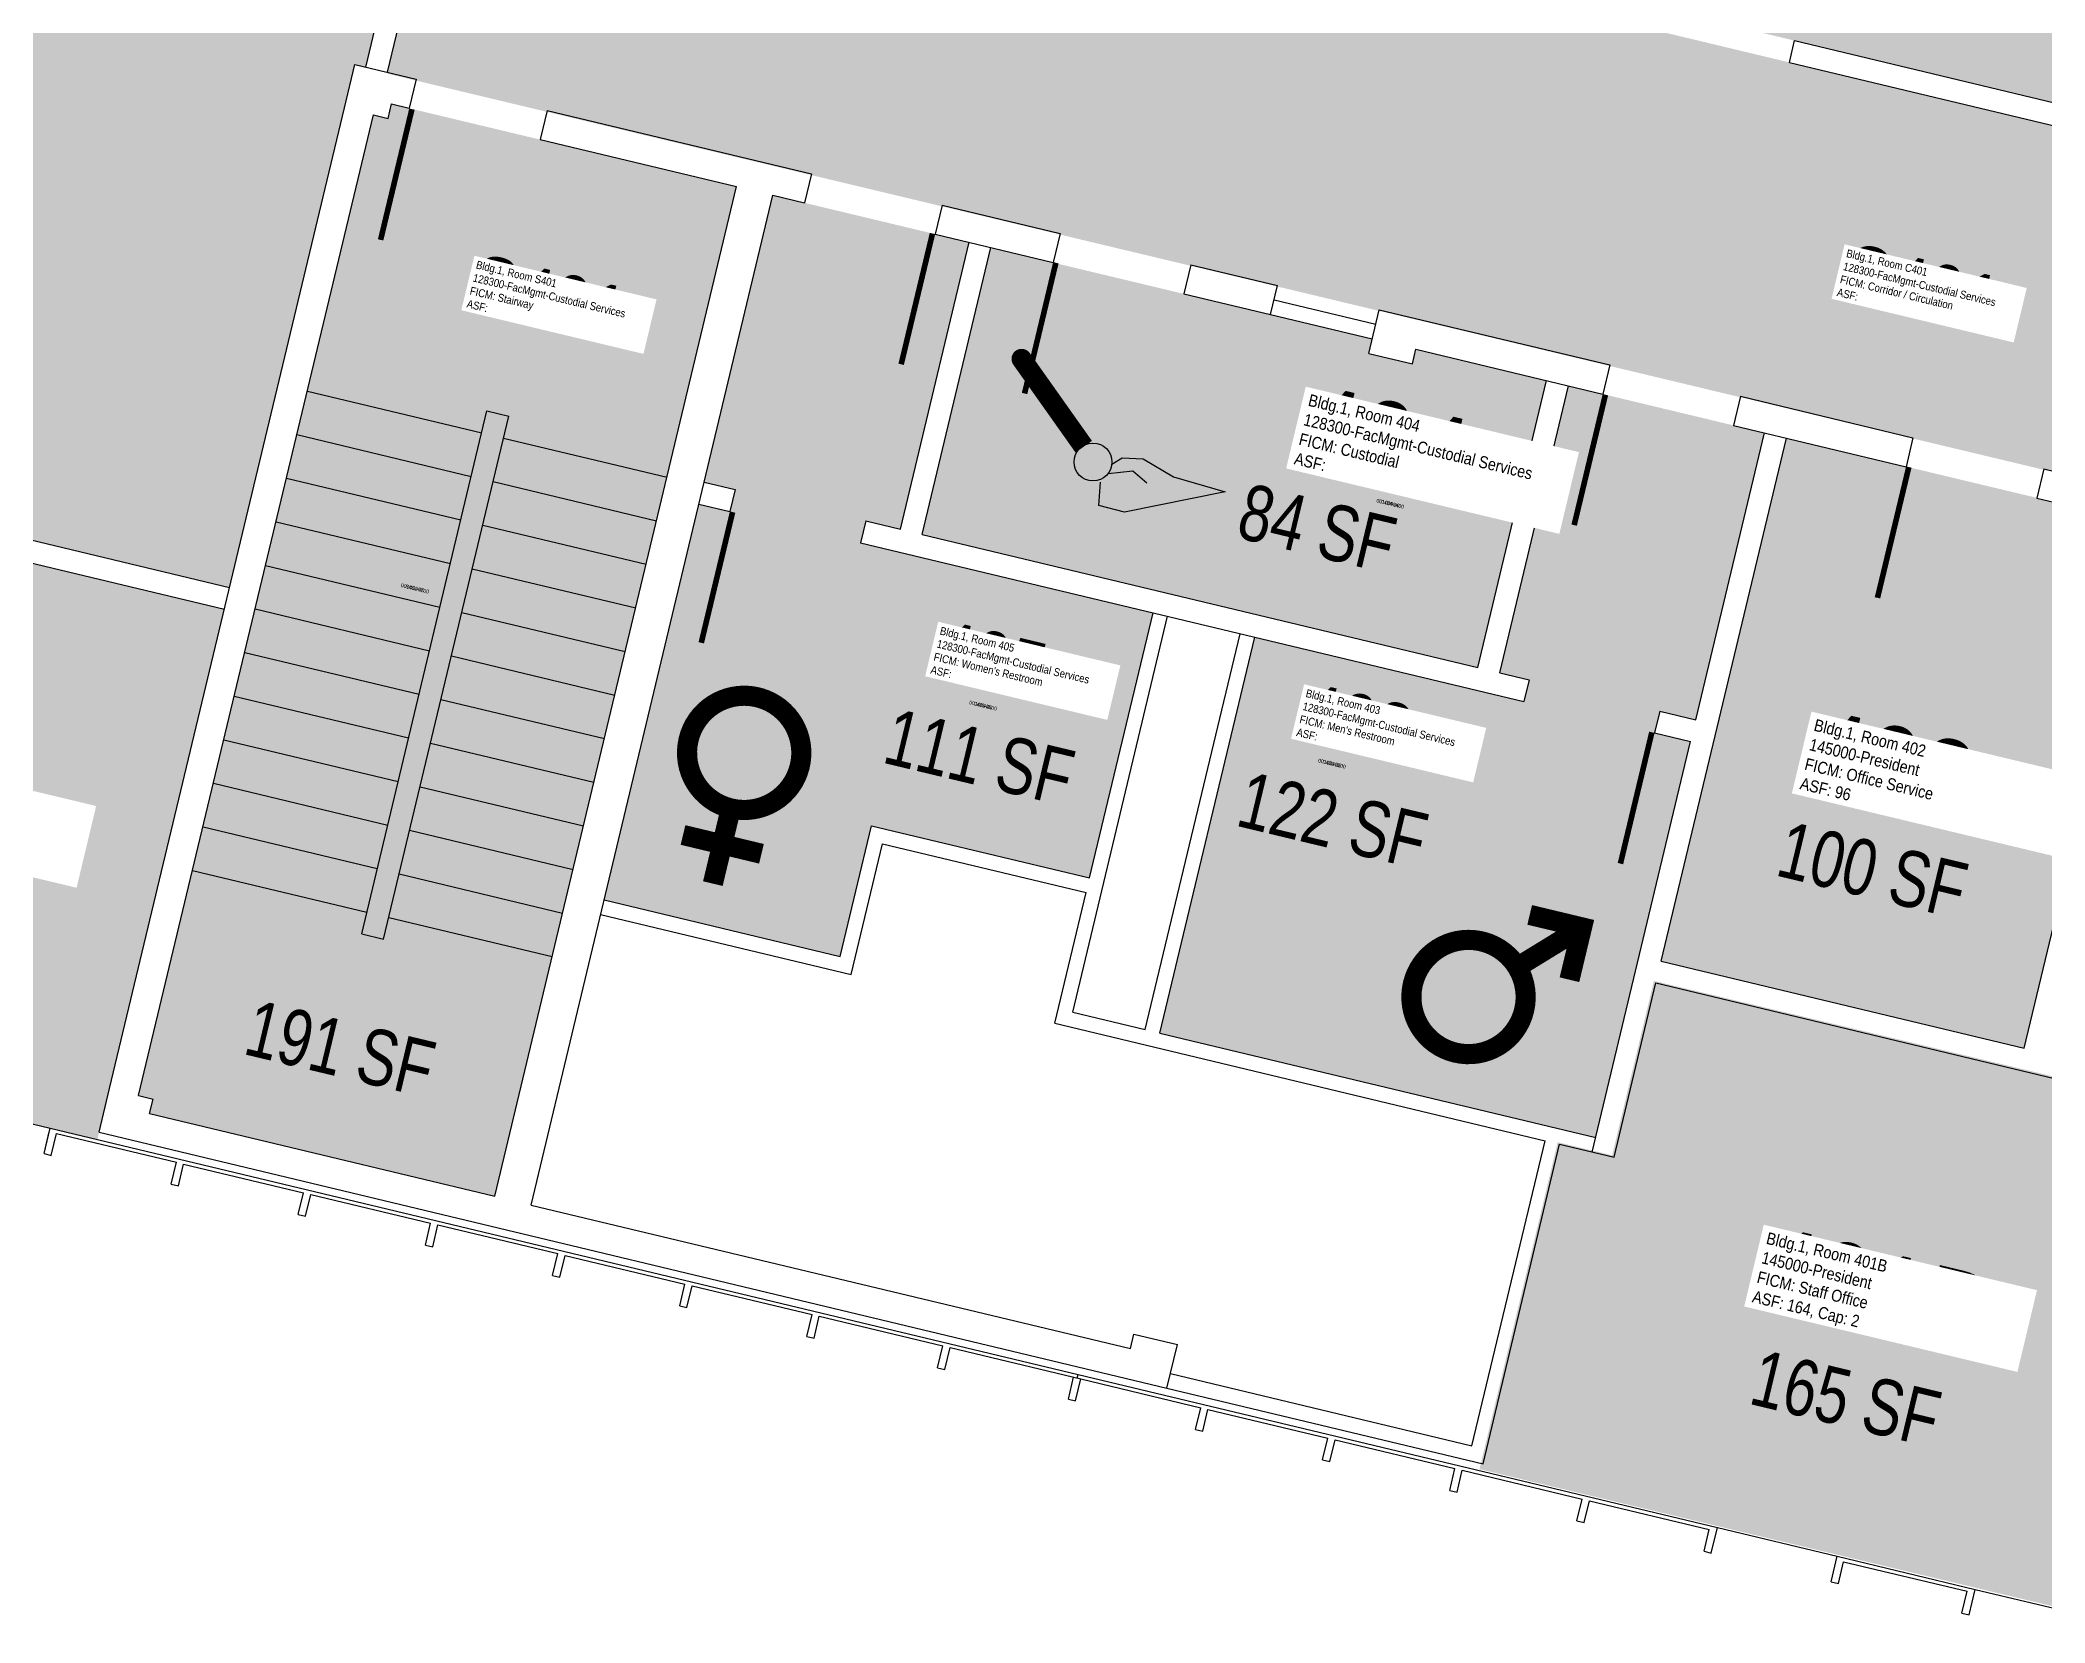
# Model space of a CAD drawing. Header units: inches. Extents: x 69220657 to 69222831, y 27675098 to 27677452.
# Drawn here: x 69221563 to 69222100, y 27676553 to 27676976 of the extents above; entities that cross this region are included whole.
import ezdxf
from ezdxf.enums import TextEntityAlignment as Align

# ---------------------------------------------------------------- set-up
doc = ezdxf.new("R2010")
doc.units = ezdxf.units.IN
doc.header["$LTSCALE"] = 100
doc.header["$MEASUREMENT"] = 0
doc.layers.get('0').update_dxf_attribs({"linetype": 'CONTINUOUS'})
for name, color, linetype in [('A-DOOR', 2, 'CONTINUOUS'), ('A-FLOR', 3, 'CONTINUOUS'), ('A-GLAZ', 1, 'CONTINUOUS'), ('A-IDEN-ICON', 4, 'CONTINUOUS'), ('A-IDEN-RNUM', 7, 'CONTINUOUS'), ('A-IDEN-SNUM', 4, 'CONTINUOUS'), ('A-IDEN-VNUM', 4, 'CONTINUOUS'), ('A-WALL', 5, 'CONTINUOUS'), ('AREA-TEXT', 3, 'CONTINUOUS'), ('Rooms-Category-Color', 7, 'CONTINUOUS'), ('Rooms-College-Color', 7, 'CONTINUOUS'), ('Rooms-Department-Color', 7, 'CONTINUOUS'), ('Rooms-Division-Color', 7, 'CONTINUOUS'), ('Rooms-Information', 7, 'CONTINUOUS')]:
    doc.layers.add(name, color=color, linetype=linetype)
doc.styles.add('CP_AREA', font='arial.ttf', dxfattribs={"height": 15})
doc.styles.add('CP_ROOMSNUMBER', font='arial.ttf', dxfattribs={"height": 1})
doc.styles.add('CP_ROOMVNUMBER', font='arial.ttf', dxfattribs={"width": 0.85, "height": 0.075})

# ---------------------------------------------------------------- blocks, each defined once
blk = doc.blocks.new('CPCUST')
for p, q in [((0.0262, -0.0408), (0.0446, -0.0406)), ((0.0297, -0.0341), (0.0376, -0.0302)), ((0.0376, -0.0302), (0.0533, -0.0324)), ((0.0446, -0.0406), (0.0543, -0.0505)), ((0.0533, -0.0324), (0.0745, -0.0479)), ((0.0171, -0.0639), (0.02, -0.0466)), ((0.0745, -0.0479), (0.1117, -0.0625)), ((0.0358, -0.0705), (0.0171, -0.0639)), ((0.1117, -0.0625), (0.0358, -0.0705))]:
    blk.add_line(p, q)
at = {"const_width": 0.015}
blk.add_lwpolyline([(-0.03, 0.05), (0.01, -0.0193)], dxfattribs=at)
at = {"const_width": 0.0075}
blk.add_lwpolyline([(-0.0332, 0.0481, 1), (-0.0268, 0.0519, 1)], format="xyb", close=True, dxfattribs=at)
blk.add_circle((0.0158, -0.0313), 0.0141)
blk = doc.blocks.new('CPWOMEN')
at = {"const_width": 0.015}
blk.add_lwpolyline([(-0.0375, 0, 1), (0.0475, 0, 1)], format="xyb", close=True, dxfattribs=at)
for points in [[(0.005, -0.04), (0.005, -0.1)], [(-0.025, -0.07), (0.035, -0.07)]]:
    blk.add_lwpolyline(points, dxfattribs=at)
blk = doc.blocks.new('CPMEN')
at = {"const_width": 0.015}
for points in [[(0.055, 0.01), (0.055, 0.05), (0.015, 0.05)], [(0.0151, 0.0101), (0.055, 0.05)]]:
    blk.add_lwpolyline(points, dxfattribs=at)
blk.add_lwpolyline([(-0.0575, -0.02, 1), (0.0275, -0.02, 1)], format="xyb", close=True, dxfattribs=at)

msp = doc.modelspace()

# ---------------------------------------------------------------- hatches: boundary and pattern name
at = {"layer": 'Rooms-Category-Color', "true_color": 0xfa9ba3}
for points in [[(69221872.71, 27677207.8), (69221986.68, 27677180.55), (69221983.43, 27677166.93), (69221995.1, 27677164.14), (69221998.35, 27677177.76), (69222209.19, 27677127.19), (69222195.14, 27677068.56), (69222186.75, 27677033.55), (69222165.39, 27676944.37), (69221828.91, 27677024.98)], [(69221389.92, 27677081.81), (69221424.93, 27677073.43), (69221556.36, 27677041.94), (69221555.42, 27677038.01), (69221561.25, 27677036.61), (69221565.11, 27677052.7), (69221670.16, 27677027.58), (69221661.75, 27676992.53), (69221655.91, 27676993.92), (69221649.97, 27676969.13), (69221647.05, 27676969.83), (69221613.51, 27676829.79), (69221554.18, 27676844), (69221558.38, 27676861.5), (69221544.37, 27676880.28), (69221538.53, 27676881.68), (69221552.54, 27676862.9), (69221548.35, 27676845.4), (69221530.84, 27676849.59), (69221495.84, 27676857.98), (69221481.25, 27676861.47), (69221337.33, 27676895.95), (69221340.82, 27676910.54), (69221348.28, 27676941.66), (69221357.13, 27676978.61), (69221365.05, 27677011.68), (69221373.9, 27677048.63), (69221381.82, 27677081.7), (69221382.29, 27677083.64)], [(69222030.27, 27676869.82), (69222127.53, 27676846.56), (69222094.04, 27676706.51), (69221996.78, 27676729.77)], [(69221491.52, 27676852.84), (69221612.11, 27676823.95), (69221578.1, 27676681.97), (69221457.51, 27676710.86)], [(69221969.07, 27676681.25), (69221983.66, 27676677.76), (69221994.83, 27676724.44), (69222152.38, 27676686.76), (69222120.29, 27676552.55), (69221948.14, 27676593.71)]]:
    msp.add_hatch(color=241, dxfattribs=at).paths.add_polyline_path(points)
at = {"layer": 'Rooms-Category-Color', "true_color": 0xadadad}
for points in [[(69221676.77, 27677055.25), (69222599.66, 27676834.16), (69222549.42, 27676624.08), (69222446.33, 27676648.73), (69222472.84, 27676759.61), (69222478.68, 27676758.21), (69222481.47, 27676769.88), (69222353.09, 27676800.58), (69222346.58, 27676773.35), (69222245.43, 27676797.54), (69222251.94, 27676824.77), (69221655.75, 27676967.34)], [(69221652.03, 27676956.25), (69221655.92, 27676955.32), (69221656.85, 27676959.21), (69221749.25, 27676937.12), (69221684.59, 27676666.74), (69221592.19, 27676688.84), (69221593.13, 27676692.73), (69221589.23, 27676693.66)], [(69221782.45, 27676841.76), (69221860.73, 27676823), (69221843.72, 27676752.01), (69221785.37, 27676765.99), (69221776.99, 27676730.98), (69221713.77, 27676746.13), (69221739.17, 27676852.13), (69221747.44, 27676850.14), (69221748.84, 27676855.98), (69221740.57, 27676857.96), (69221758.97, 27676934.79), (69221811.49, 27676922.21), (69221793.08, 27676845.38), (69221783.85, 27676847.59)], [(69221817.27, 27676920.76), (69221919.39, 27676896.33), (69221918.46, 27676892.44), (69221930.14, 27676889.65), (69221931.07, 27676893.54), (69221966.08, 27676885.17), (69221947.7, 27676808.34), (69221798.9, 27676843.92)], [(69221995.02, 27676790.83), (69221996.42, 27676796.67), (69222006.05, 27676794.36), (69222024.46, 27676871.19), (69221971.94, 27676883.77), (69221953.54, 27676806.94), (69221961.41, 27676805.05), (69221960.01, 27676799.22), (69221887.96, 27676816.48), (69221862.56, 27676710.48), (69221979.26, 27676682.52), (69222004.66, 27676788.52)]]:
    msp.add_hatch(color=253, dxfattribs=at).paths.add_polyline_path(points)
at = {"layer": 'Rooms-College-Color', "true_color": 0x80bc67}
for points in [[(69221872.71, 27677207.8), (69221986.68, 27677180.55), (69221983.43, 27677166.93), (69221995.1, 27677164.14), (69221998.35, 27677177.76), (69222209.19, 27677127.19), (69222195.14, 27677068.56), (69222186.75, 27677033.55), (69222165.39, 27676944.37), (69221828.91, 27677024.98)], [(69221389.92, 27677081.81), (69221424.93, 27677073.43), (69221556.36, 27677041.94), (69221555.42, 27677038.01), (69221561.25, 27677036.61), (69221565.11, 27677052.7), (69221670.16, 27677027.58), (69221661.75, 27676992.53), (69221655.91, 27676993.92), (69221649.97, 27676969.13), (69221647.05, 27676969.83), (69221613.51, 27676829.79), (69221554.18, 27676844), (69221558.38, 27676861.5), (69221544.37, 27676880.28), (69221538.53, 27676881.68), (69221552.54, 27676862.9), (69221548.35, 27676845.4), (69221530.84, 27676849.59), (69221495.84, 27676857.98), (69221481.25, 27676861.47), (69221337.33, 27676895.95), (69221340.82, 27676910.54), (69221348.28, 27676941.66), (69221357.13, 27676978.61), (69221365.05, 27677011.68), (69221373.9, 27677048.63), (69221381.82, 27677081.7), (69221382.29, 27677083.64)], [(69222030.27, 27676869.82), (69222127.53, 27676846.56), (69222094.04, 27676706.51), (69221996.78, 27676729.77)], [(69221491.52, 27676852.84), (69221612.11, 27676823.95), (69221578.1, 27676681.97), (69221457.51, 27676710.86)], [(69221969.07, 27676681.25), (69221983.66, 27676677.76), (69221994.83, 27676724.44), (69222152.38, 27676686.76), (69222120.29, 27676552.55), (69221948.14, 27676593.71)]]:
    msp.add_hatch(color=83, dxfattribs=at).paths.add_polyline_path(points)
at = {"layer": 'Rooms-College-Color', "true_color": 0xadadad}
for points in [[(69221676.77, 27677055.25), (69222599.66, 27676834.16), (69222549.42, 27676624.08), (69222446.33, 27676648.73), (69222472.84, 27676759.61), (69222478.68, 27676758.21), (69222481.47, 27676769.88), (69222353.09, 27676800.58), (69222346.58, 27676773.35), (69222245.43, 27676797.54), (69222251.94, 27676824.77), (69221655.75, 27676967.34)], [(69221652.03, 27676956.25), (69221655.92, 27676955.32), (69221656.85, 27676959.21), (69221749.25, 27676937.12), (69221684.59, 27676666.74), (69221592.19, 27676688.84), (69221593.13, 27676692.73), (69221589.23, 27676693.66)], [(69221782.45, 27676841.76), (69221860.73, 27676823), (69221843.72, 27676752.01), (69221785.37, 27676765.99), (69221776.99, 27676730.98), (69221713.77, 27676746.13), (69221739.17, 27676852.13), (69221747.44, 27676850.14), (69221748.84, 27676855.98), (69221740.57, 27676857.96), (69221758.97, 27676934.79), (69221811.49, 27676922.21), (69221793.08, 27676845.38), (69221783.85, 27676847.59)], [(69221817.27, 27676920.76), (69221919.39, 27676896.33), (69221918.46, 27676892.44), (69221930.14, 27676889.65), (69221931.07, 27676893.54), (69221966.08, 27676885.17), (69221947.7, 27676808.34), (69221798.9, 27676843.92)], [(69221995.02, 27676790.83), (69221996.42, 27676796.67), (69222006.05, 27676794.36), (69222024.46, 27676871.19), (69221971.94, 27676883.77), (69221953.54, 27676806.94), (69221961.41, 27676805.05), (69221960.01, 27676799.22), (69221887.96, 27676816.48), (69221862.56, 27676710.48), (69221979.26, 27676682.52), (69222004.66, 27676788.52)]]:
    msp.add_hatch(color=253, dxfattribs=at).paths.add_polyline_path(points)
at = {"layer": 'Rooms-Department-Color', "true_color": 0xda49d0}
for points in [[(69221872.71, 27677207.8), (69221986.68, 27677180.55), (69221983.43, 27677166.93), (69221995.1, 27677164.14), (69221998.35, 27677177.76), (69222209.19, 27677127.19), (69222195.14, 27677068.56), (69222186.75, 27677033.55), (69222165.39, 27676944.37), (69221828.91, 27677024.98)], [(69221389.92, 27677081.81), (69221424.93, 27677073.43), (69221556.36, 27677041.94), (69221555.42, 27677038.01), (69221561.25, 27677036.61), (69221565.11, 27677052.7), (69221670.16, 27677027.58), (69221661.75, 27676992.53), (69221655.91, 27676993.92), (69221649.97, 27676969.13), (69221647.05, 27676969.83), (69221613.51, 27676829.79), (69221554.18, 27676844), (69221558.38, 27676861.5), (69221544.37, 27676880.28), (69221538.53, 27676881.68), (69221552.54, 27676862.9), (69221548.35, 27676845.4), (69221530.84, 27676849.59), (69221495.84, 27676857.98), (69221481.25, 27676861.47), (69221337.33, 27676895.95), (69221340.82, 27676910.54), (69221348.28, 27676941.66), (69221357.13, 27676978.61), (69221365.05, 27677011.68), (69221373.9, 27677048.63), (69221381.82, 27677081.7), (69221382.29, 27677083.64)], [(69222030.27, 27676869.82), (69222127.53, 27676846.56), (69222094.04, 27676706.51), (69221996.78, 27676729.77)], [(69221491.52, 27676852.84), (69221612.11, 27676823.95), (69221578.1, 27676681.97), (69221457.51, 27676710.86)], [(69221969.07, 27676681.25), (69221983.66, 27676677.76), (69221994.83, 27676724.44), (69222152.38, 27676686.76), (69222120.29, 27676552.55), (69221948.14, 27676593.71)]]:
    msp.add_hatch(color=213, dxfattribs=at).paths.add_polyline_path(points)
at = {"layer": 'Rooms-Department-Color', "true_color": 0xacacac}
for points in [[(69221676.77, 27677055.25), (69222599.66, 27676834.16), (69222549.42, 27676624.08), (69222446.33, 27676648.73), (69222472.84, 27676759.61), (69222478.68, 27676758.21), (69222481.47, 27676769.88), (69222353.09, 27676800.58), (69222346.58, 27676773.35), (69222245.43, 27676797.54), (69222251.94, 27676824.77), (69221655.75, 27676967.34)], [(69221652.03, 27676956.25), (69221655.92, 27676955.32), (69221656.85, 27676959.21), (69221749.25, 27676937.12), (69221684.59, 27676666.74), (69221592.19, 27676688.84), (69221593.13, 27676692.73), (69221589.23, 27676693.66)], [(69221782.45, 27676841.76), (69221860.73, 27676823), (69221843.72, 27676752.01), (69221785.37, 27676765.99), (69221776.99, 27676730.98), (69221713.77, 27676746.13), (69221739.17, 27676852.13), (69221747.44, 27676850.14), (69221748.84, 27676855.98), (69221740.57, 27676857.96), (69221758.97, 27676934.79), (69221811.49, 27676922.21), (69221793.08, 27676845.38), (69221783.85, 27676847.59)], [(69221817.27, 27676920.76), (69221919.39, 27676896.33), (69221918.46, 27676892.44), (69221930.14, 27676889.65), (69221931.07, 27676893.54), (69221966.08, 27676885.17), (69221947.7, 27676808.34), (69221798.9, 27676843.92)], [(69221995.02, 27676790.83), (69221996.42, 27676796.67), (69222006.05, 27676794.36), (69222024.46, 27676871.19), (69221971.94, 27676883.77), (69221953.54, 27676806.94), (69221961.41, 27676805.05), (69221960.01, 27676799.22), (69221887.96, 27676816.48), (69221862.56, 27676710.48), (69221979.26, 27676682.52), (69222004.66, 27676788.52)]]:
    msp.add_hatch(color=253, dxfattribs=at).paths.add_polyline_path(points)
at = {"layer": 'Rooms-Division-Color', "true_color": 0xda49d0}
for points in [[(69221872.71, 27677207.8), (69221986.68, 27677180.55), (69221983.43, 27677166.93), (69221995.1, 27677164.14), (69221998.35, 27677177.76), (69222209.19, 27677127.19), (69222195.14, 27677068.56), (69222186.75, 27677033.55), (69222165.39, 27676944.37), (69221828.91, 27677024.98)], [(69221389.92, 27677081.81), (69221424.93, 27677073.43), (69221556.36, 27677041.94), (69221555.42, 27677038.01), (69221561.25, 27677036.61), (69221565.11, 27677052.7), (69221670.16, 27677027.58), (69221661.75, 27676992.53), (69221655.91, 27676993.92), (69221649.97, 27676969.13), (69221647.05, 27676969.83), (69221613.51, 27676829.79), (69221554.18, 27676844), (69221558.38, 27676861.5), (69221544.37, 27676880.28), (69221538.53, 27676881.68), (69221552.54, 27676862.9), (69221548.35, 27676845.4), (69221530.84, 27676849.59), (69221495.84, 27676857.98), (69221481.25, 27676861.47), (69221337.33, 27676895.95), (69221340.82, 27676910.54), (69221348.28, 27676941.66), (69221357.13, 27676978.61), (69221365.05, 27677011.68), (69221373.9, 27677048.63), (69221381.82, 27677081.7), (69221382.29, 27677083.64)], [(69222030.27, 27676869.82), (69222127.53, 27676846.56), (69222094.04, 27676706.51), (69221996.78, 27676729.77)], [(69221491.52, 27676852.84), (69221612.11, 27676823.95), (69221578.1, 27676681.97), (69221457.51, 27676710.86)], [(69221969.07, 27676681.25), (69221983.66, 27676677.76), (69221994.83, 27676724.44), (69222152.38, 27676686.76), (69222120.29, 27676552.55), (69221948.14, 27676593.71)]]:
    msp.add_hatch(color=213, dxfattribs=at).paths.add_polyline_path(points)
at = {"layer": 'Rooms-Division-Color', "true_color": 0xadadad}
for points in [[(69221676.77, 27677055.25), (69222599.66, 27676834.16), (69222549.42, 27676624.08), (69222446.33, 27676648.73), (69222472.84, 27676759.61), (69222478.68, 27676758.21), (69222481.47, 27676769.88), (69222353.09, 27676800.58), (69222346.58, 27676773.35), (69222245.43, 27676797.54), (69222251.94, 27676824.77), (69221655.75, 27676967.34)], [(69221652.03, 27676956.25), (69221655.92, 27676955.32), (69221656.85, 27676959.21), (69221749.25, 27676937.12), (69221684.59, 27676666.74), (69221592.19, 27676688.84), (69221593.13, 27676692.73), (69221589.23, 27676693.66)], [(69221782.45, 27676841.76), (69221860.73, 27676823), (69221843.72, 27676752.01), (69221785.37, 27676765.99), (69221776.99, 27676730.98), (69221713.77, 27676746.13), (69221739.17, 27676852.13), (69221747.44, 27676850.14), (69221748.84, 27676855.98), (69221740.57, 27676857.96), (69221758.97, 27676934.79), (69221811.49, 27676922.21), (69221793.08, 27676845.38), (69221783.85, 27676847.59)], [(69221817.27, 27676920.76), (69221919.39, 27676896.33), (69221918.46, 27676892.44), (69221930.14, 27676889.65), (69221931.07, 27676893.54), (69221966.08, 27676885.17), (69221947.7, 27676808.34), (69221798.9, 27676843.92)], [(69221995.02, 27676790.83), (69221996.42, 27676796.67), (69222006.05, 27676794.36), (69222024.46, 27676871.19), (69221971.94, 27676883.77), (69221953.54, 27676806.94), (69221961.41, 27676805.05), (69221960.01, 27676799.22), (69221887.96, 27676816.48), (69221862.56, 27676710.48), (69221979.26, 27676682.52), (69222004.66, 27676788.52)]]:
    msp.add_hatch(color=253, dxfattribs=at).paths.add_polyline_path(points)

# ---------------------------------------------------------------- linework, layer by layer
at = {"layer": 'A-DOOR'}
for points in [[(69221662.32, 27676957.86, 1.5, 1.5, 0), (69221653.93, 27676922.85, 0, 0, 0), (69221654.66, 27676922.68, 0, 0, 0.414214), (69221696.95, 27676951.11, 0, 0, 0.414214)], [(69221801.69, 27676924.55, 1.5, 1.5, 0), (69221793.3, 27676889.54, 0, 0, 0), (69221792.57, 27676889.72, 0, 0, -0.402069), (69221767.38, 27676932.77, 0, 0, -0.414214)], [(69221834.72, 27676916.73, 1.5, 1.5, 0), (69221826.34, 27676881.72, 0, 0, 0), (69221827.07, 27676881.55, 0, 0, 0.414214), (69221869.35, 27676909.98, 0, 0, 0.414214)], [(69221981.85, 27676881.39, 1.5, 1.5, 0), (69221973.48, 27676846.47, 0, 0, 0), (69221974.21, 27676846.29, 0, 0, 0.40136), (69222016.16, 27676873.17, 0, 0, 0.414214)], [(69222063.08, 27676862.02, 1.5, 1.5, 0), (69222054.69, 27676827.01, 0, 0, 0), (69222055.42, 27676826.84, 0, 0, 0.414214), (69222097.71, 27676855.27, 0, 0, 0.414214)], [(69221748.17, 27676849.97, 1.5, 1.5, 0), (69221739.78, 27676814.96, 0, 0, 0), (69221740.51, 27676814.79, 0, 0, 0.402066), (69221782.48, 27676841.75, 0, 0, 0.414214)], [(69221994.29, 27676791.01, 1.5, 1.5, 0), (69221985.87, 27676755.84, 0, 0, 0), (69221985.14, 27676756.02, 0, 0, -0.403331), (69221959.98, 27676799.23, 0, 0, -0.414214)]]:
    msp.add_lwpolyline(points, format="xyseb", dxfattribs=at)
at = {"layer": 'A-FLOR'}
for p, q in [((69221634.33, 27676882.38), (69221681.01, 27676871.2)), ((69221648.86, 27676737), (69221682.41, 27676877.04)), ((69221654.7, 27676735.6), (69221688.24, 27676875.64)), ((69221682.41, 27676877.04), (69221688.24, 27676875.64)), ((69221631.54, 27676870.71), (69221678.22, 27676859.53)), ((69221686.85, 27676869.8), (69221730.61, 27676859.32)), ((69221628.74, 27676859.04), (69221675.42, 27676847.86)), ((69221684.05, 27676858.13), (69221727.81, 27676847.65)), ((69221625.95, 27676847.37), (69221672.62, 27676836.19)), ((69221681.26, 27676846.46), (69221725.02, 27676835.98)), ((69221623.15, 27676835.7), (69221669.83, 27676824.52)), ((69221678.46, 27676834.79), (69221722.22, 27676824.31)), ((69221620.35, 27676824.03), (69221667.03, 27676812.85)), ((69221675.66, 27676823.12), (69221719.43, 27676812.64)), ((69221617.56, 27676812.36), (69221664.24, 27676801.18)), ((69221672.87, 27676811.45), (69221716.63, 27676800.97)), ((69221614.76, 27676800.69), (69221661.44, 27676789.51)), ((69221670.07, 27676799.78), (69221713.83, 27676789.3)), ((69221611.97, 27676789.02), (69221658.65, 27676777.84)), ((69221667.28, 27676788.11), (69221711.04, 27676777.63)), ((69221609.17, 27676777.35), (69221655.85, 27676766.17)), ((69221664.48, 27676776.44), (69221708.24, 27676765.96)), ((69221606.38, 27676765.69), (69221653.05, 27676754.5)), ((69221661.69, 27676764.77), (69221705.45, 27676754.29)), ((69221603.58, 27676754.02), (69221650.26, 27676742.83)), ((69221658.89, 27676753.1), (69221702.65, 27676742.62)), ((69221656.09, 27676741.43), (69221699.86, 27676730.95)), ((69221648.86, 27676737), (69221654.7, 27676735.6))]:
    msp.add_line(p, q, dxfattribs=at)
at = {"layer": 'A-GLAZ'}
for p, q in [((69221533.36, 27676692.69), (69221565.45, 27676685)), ((69222011.82, 27676578.06), (69222043.91, 27676570.38)), ((69222080.87, 27676561.52), (69222113.93, 27676553.6))]:
    msp.add_line(p, q, dxfattribs=at)
at = {"layer": 'A-WALL'}
for p, q in [((69221649.97, 27676969.13), (69221655.91, 27676993.92)), ((69221655.81, 27676967.73), (69221661.75, 27676992.53)), ((69222031.1, 27676970.37), (69222032.5, 27676976.2)), ((69222032.5, 27676976.2), (69222217.9, 27676931.79)), ((69221644.26, 27676958.16), (69221647.05, 27676969.83)), ((69221647.05, 27676969.83), (69221663.47, 27676965.89)), ((69222031.1, 27676970.37), (69222331.26, 27676898.46)), ((69221663.47, 27676965.89), (69221661.61, 27676958.11)), ((69221581.36, 27676695.59), (69221644.26, 27676958.16)), ((69221589.14, 27676693.72), (69221652.04, 27676956.29)), ((69221652.04, 27676956.29), (69221655.93, 27676955.36)), ((69221655.93, 27676955.36), (69221656.86, 27676959.25)), ((69221656.86, 27676959.25), (69221661.61, 27676958.11)), ((69221698.48, 27676957.51), (69221696.61, 27676949.73)), ((69221698.48, 27676957.51), (69221769.27, 27676940.55)), ((69221696.61, 27676949.73), (69221749.25, 27676937.12)), ((69221769.27, 27676940.55), (69221767.41, 27676932.77)), ((69221684.48, 27676666.77), (69221749.25, 27676937.12)), ((69221694.2, 27676664.44), (69221758.97, 27676934.79)), ((69221758.97, 27676934.79), (69221767.41, 27676932.77)), ((69221804.28, 27676932.16), (69221802.42, 27676924.38)), ((69221804.28, 27676932.16), (69221835.84, 27676924.6)), ((69221802.42, 27676924.38), (69221833.97, 27676916.82)), ((69221835.84, 27676924.6), (69221833.97, 27676916.82)), ((69221793.08, 27676845.38), (69221811.49, 27676922.21)), ((69221798.92, 27676843.98), (69221817.32, 27676920.81)), ((69221870.85, 27676916.21), (69221868.98, 27676908.43)), ((69221870.85, 27676916.21), (69221894.07, 27676910.65)), ((69221868.98, 27676908.43), (69221892.2, 27676902.87)), ((69221892.2, 27676902.87), (69221894.07, 27676910.65)), ((69221892.2, 27676902.87), (69221919.43, 27676896.35)), ((69221893.13, 27676906.76), (69221920.36, 27676900.24)), ((69221918.5, 27676892.46), (69221921.29, 27676904.13)), ((69221921.29, 27676904.13), (69221982.99, 27676889.35)), ((69221918.5, 27676892.46), (69221930.17, 27676889.66)), ((69221930.17, 27676889.66), (69221931.1, 27676893.55)), ((69221931.1, 27676893.55), (69221981.12, 27676881.57)), ((69221982.99, 27676889.35), (69221981.12, 27676881.57)), ((69221947.7, 27676808.34), (69221966.11, 27676885.16)), ((69221953.54, 27676806.94), (69221971.94, 27676883.77)), ((69222017.99, 27676880.96), (69222016.13, 27676873.18)), ((69222017.99, 27676880.96), (69222064.19, 27676869.89)), ((69221996.75, 27676729.75), (69222030.29, 27676869.79)), ((69222006.05, 27676794.36), (69222024.46, 27676871.19)), ((69222016.13, 27676873.18), (69222062.33, 27676862.11)), ((69222064.19, 27676869.89), (69222062.33, 27676862.11)), ((69222099.2, 27676861.51), (69222097.34, 27676853.73)), ((69222099.2, 27676861.51), (69222140.65, 27676851.58)), ((69221740.57, 27676857.96), (69221748.84, 27676855.98)), ((69221748.84, 27676855.98), (69221747.44, 27676850.14)), ((69222097.34, 27676853.73), (69222138.79, 27676843.8)), ((69221530.84, 27676849.59), (69221613.51, 27676829.79)), ((69221739.17, 27676852.13), (69221747.44, 27676850.14)), ((69221529.45, 27676843.76), (69221612.11, 27676823.95)), ((69221783.85, 27676847.59), (69221782.45, 27676841.76)), ((69221783.85, 27676847.59), (69221793.08, 27676845.38)), ((69221798.92, 27676843.98), (69221947.7, 27676808.34)), ((69222093.99, 27676706.45), (69222127.54, 27676846.49)), ((69221782.45, 27676841.76), (69221960.01, 27676799.22)), ((69221839.22, 27676716.07), (69221864.62, 27676822.07)), ((69221843.72, 27676752.01), (69221860.73, 27676823)), ((69221858.67, 27676711.41), (69221884.07, 27676817.41)), ((69221862.56, 27676710.48), (69221887.96, 27676816.48)), ((69221953.54, 27676806.94), (69221961.41, 27676805.05)), ((69221961.41, 27676805.05), (69221960.01, 27676799.22)), ((69221996.42, 27676796.67), (69221995.02, 27676790.83)), ((69221996.42, 27676796.67), (69222006.05, 27676794.36)), ((69221995.02, 27676790.83), (69222004.66, 27676788.52)), ((69221978.33, 27676678.63), (69222004.66, 27676788.52)), ((69221776.99, 27676730.98), (69221785.37, 27676765.99)), ((69221785.37, 27676765.99), (69221843.72, 27676752.01)), ((69221779.94, 27676726.16), (69221788.33, 27676761.17)), ((69221788.33, 27676761.17), (69221842.79, 27676748.12)), ((69221834.4, 27676713.11), (69221842.79, 27676748.12)), ((69221712.84, 27676742.24), (69221779.94, 27676726.16)), ((69221713.77, 27676746.13), (69221776.99, 27676730.98)), ((69221996.75, 27676729.75), (69222093.99, 27676706.45)), ((69221984.16, 27676677.24), (69221995.35, 27676723.91)), ((69221995.35, 27676723.91), (69222111.81, 27676696.01)), ((69221839.22, 27676716.07), (69221858.67, 27676711.41)), ((69221834.4, 27676713.11), (69221965.69, 27676681.66)), ((69221862.56, 27676710.48), (69221979.26, 27676682.52)), ((69221578.56, 27676683.92), (69221581.36, 27676695.59)), ((69221589.14, 27676693.72), (69221593.03, 27676692.79)), ((69221592.09, 27676688.9), (69221593.03, 27676692.79)), ((69221592.09, 27676688.9), (69221684.48, 27676666.77)), ((69221563.82, 27676678.19), (69221565.45, 27676685)), ((69221563.82, 27676678.19), (69221565.22, 27676684.03)), ((69221565.45, 27676685), (69221840.66, 27676619.07)), ((69221565.77, 27676677.73), (69221567.16, 27676683.56)), ((69221565.77, 27676677.73), (69221567.16, 27676683.56)), ((69221567.16, 27676683.56), (69221599.26, 27676675.87)), ((69221578.56, 27676683.92), (69221864.47, 27676615.42)), ((69221563.82, 27676678.19), (69221565.77, 27676677.73)), ((69221563.82, 27676678.19), (69221565.77, 27676677.73)), ((69221946.12, 27676599.97), (69221965.69, 27676681.66)), ((69221949.08, 27676595.15), (69221969.58, 27676680.73)), ((69221969.58, 27676680.73), (69221984.16, 27676677.24)), ((69221597.86, 27676670.04), (69221599.26, 27676675.87)), ((69221599.8, 27676669.57), (69221601.2, 27676675.41)), ((69221601.2, 27676675.41), (69221633.29, 27676667.72)), ((69221597.86, 27676670.04), (69221599.8, 27676669.57)), ((69221631.89, 27676661.88), (69221633.29, 27676667.72)), ((69221633.84, 27676661.42), (69221635.24, 27676667.25)), ((69221635.24, 27676667.25), (69221667.33, 27676659.56)), ((69221631.89, 27676661.88), (69221633.84, 27676661.42)), ((69221694.2, 27676664.44), (69221854.66, 27676626)), ((69221665.93, 27676653.73), (69221667.33, 27676659.56)), ((69221667.88, 27676653.26), (69221669.27, 27676659.1)), ((69221669.27, 27676659.1), (69221701.37, 27676651.41)), ((69221665.93, 27676653.73), (69221667.88, 27676653.26)), ((69221699.97, 27676645.58), (69221701.37, 27676651.41)), ((69221701.91, 27676645.11), (69221703.31, 27676650.94)), ((69221703.31, 27676650.94), (69221735.4, 27676643.26)), ((69221699.97, 27676645.58), (69221701.91, 27676645.11)), ((69221734.01, 27676637.42), (69221735.4, 27676643.26)), ((69221735.95, 27676636.96), (69221737.35, 27676642.79)), ((69221737.35, 27676642.79), (69221769.44, 27676635.1)), ((69221734.01, 27676637.42), (69221735.95, 27676636.96)), ((69221768.04, 27676629.27), (69221769.44, 27676635.1)), ((69221769.99, 27676628.8), (69221771.38, 27676634.64)), ((69221771.38, 27676634.64), (69221804.45, 27676626.71)), ((69221768.04, 27676629.27), (69221769.99, 27676628.8)), ((69221854.66, 27676626), (69221855.6, 27676629.89)), ((69221855.6, 27676629.89), (69221867.27, 27676627.09)), ((69221803.05, 27676620.88), (69221804.45, 27676626.71)), ((69221805, 27676620.41), (69221806.39, 27676626.25)), ((69221806.39, 27676626.25), (69221841.4, 27676617.86)), ((69221864.47, 27676615.42), (69221867.27, 27676627.09)), ((69221803.05, 27676620.88), (69221805, 27676620.41)), ((69221838.06, 27676612.49), (69221839.46, 27676618.33)), ((69221838.06, 27676612.49), (69221839.46, 27676618.33)), ((69221840.01, 27676612.03), (69221841.4, 27676617.86)), ((69221840.01, 27676612.03), (69221841.4, 27676617.86)), ((69221840.43, 27676618.09), (69221840.66, 27676619.07)), ((69221840.66, 27676619.07), (69222011.82, 27676578.06)), ((69221841.4, 27676617.86), (69221873.5, 27676610.17)), ((69221865.4, 27676619.31), (69221946.12, 27676599.97)), ((69221838.06, 27676612.49), (69221840.01, 27676612.03)), ((69221838.06, 27676612.49), (69221840.01, 27676612.03)), ((69221864.47, 27676615.42), (69221949.08, 27676595.15)), ((69221872.1, 27676604.34), (69221873.5, 27676610.17)), ((69221874.04, 27676603.87), (69221875.44, 27676609.71)), ((69221875.44, 27676609.71), (69221907.53, 27676602.02)), ((69221872.1, 27676604.34), (69221874.04, 27676603.87)), ((69221906.13, 27676596.18), (69221907.53, 27676602.02)), ((69221908.08, 27676595.72), (69221909.48, 27676601.55)), ((69221909.48, 27676601.55), (69221941.57, 27676593.87)), ((69221906.13, 27676596.18), (69221908.08, 27676595.72)), ((69221940.17, 27676588.03), (69221941.57, 27676593.87)), ((69221942.12, 27676587.56), (69221943.51, 27676593.4)), ((69221943.51, 27676593.4), (69221975.61, 27676585.71)), ((69221940.17, 27676588.03), (69221942.12, 27676587.56)), ((69221974.21, 27676579.88), (69221975.61, 27676585.71)), ((69221976.15, 27676579.41), (69221977.55, 27676585.25)), ((69221977.55, 27676585.25), (69222009.64, 27676577.56)), ((69221974.21, 27676579.88), (69221976.15, 27676579.41)), ((69222008.25, 27676571.72), (69222009.64, 27676577.56)), ((69222010.19, 27676571.26), (69222011.82, 27676578.06)), ((69222008.25, 27676571.72), (69222010.19, 27676571.26)), ((69222042.28, 27676563.57), (69222043.91, 27676570.38)), ((69222043.91, 27676570.38), (69222080.87, 27676561.52)), ((69222044.23, 27676563.1), (69222045.62, 27676568.94)), ((69222045.62, 27676568.94), (69222078.69, 27676561.02)), ((69222042.28, 27676563.57), (69222044.23, 27676563.1)), ((69222077.29, 27676555.18), (69222078.69, 27676561.02)), ((69222079.24, 27676554.71), (69222080.87, 27676561.52)), ((69222077.29, 27676555.18), (69222079.24, 27676554.71))]:
    msp.add_line(p, q, dxfattribs=at)

# ---------------------------------------------------------------- block references
at = {"layer": 'A-IDEN-ICON'}
for name, p, xscale, yscale, zscale, rotation in [('CPCUST', (69221837.95, 27676874.06), 359.9999999947283, 359.9999999947283, 359.9999999947283, 5.300616713567714), ('CPWOMEN', (69221749.52, 27676785.92), 360, 360, 360, 346.5276805395032), ('CPMEN', (69221952.13, 27676725.87), 360, 360, 360, 346.5276805395032)]:
    msp.add_blockref(name, p, dxfattribs=dict(at, xscale=xscale, yscale=yscale, zscale=zscale, rotation=rotation))

# ---------------------------------------------------------------- texts
at = {"layer": 'A-IDEN-RNUM', "style": 'CP_ROOMSNUMBER', "width": 0.85}
for s, p in [('C401-00', (69222072, 27676909.29)), ('0404-00', (69221924.26, 27676852.22)), ('S401-00', (69221663.13, 27676829.52)), ('0405-00', (69221815.24, 27676798.16)), ('0403-00', (69221908.65, 27676782.61)), ('0402-00', (69222057.97, 27676781.41)), ('0401-B0', (69222053.65, 27676641.05))]:
    msp.add_text(s, height=1, rotation=346.5277, dxfattribs=at).set_placement(p, align=Align.MIDDLE)
at = {"layer": 'A-IDEN-SNUM', "style": 'CP_ROOMSNUMBER', "width": 0.85}
for s, p in [('0010C40100', (69222072, 27676909.29)), ('0010040400', (69221924.26, 27676852.22)), ('0010S40100', (69221663.13, 27676829.52)), ('0010040500', (69221815.24, 27676798.16)), ('0010040300', (69221908.65, 27676782.61)), ('0010040200', (69222057.97, 27676781.41)), ('00100401B0', (69222053.65, 27676641.05))]:
    msp.add_text(s, height=1, rotation=346.5277, dxfattribs=at).set_placement(p, align=Align.MIDDLE)
at = {"layer": 'A-IDEN-VNUM', "style": 'CP_ROOMVNUMBER', "width": 0.85}
for s, height, p in [('S401', 15, (69221698.81, 27676907.22)), ('C401', 15, (69222066.13, 27676910.16)), ('404', 22.5, (69221922.56, 27676868.4)), ('405', 15, (69221817.19, 27676810.5)), ('403', 15, (69221915.14, 27676793.77)), ('402', 22.5, (69222057.97, 27676781.41)), ('401B', 22.5, (69222053.65, 27676641.05))]:
    msp.add_text(s, height=height, rotation=346.5277, dxfattribs=at).set_placement(p, align=Align.MIDDLE)
at = {"layer": 'AREA-TEXT', "style": 'CP_AREA', "width": 0.75}
for s, p in [('84 SF', (69221904.67, 27676845.69)), ('111 SF', (69221814.24, 27676784.37)), ('122 SF', (69221908.85, 27676767.49)), ('100 SF', (69222053.37, 27676754.17)), ('191 SF', (69221643.12, 27676706.36)), ('165 SF', (69222046.21, 27676612.71))]:
    msp.add_text(s, height=15, rotation=346.5277, dxfattribs=at).set_placement(p, align=Align.MIDDLE_CENTER)

# ---------------------------------------------------------------- next in the draw order: texts
at = {"layer": 'Rooms-Information', "attachment_point": 7, "rotation": 346.5277, "style": 'CP_ROOMVNUMBER', "bg_fill": 3, "box_fill_scale": 1.5, "bg_fill_color": 256, "bg_fill_true_color": 13158600, "bg_fill_transparency": 0}
for s, insert, char_height, width in [('Bldg.1, Room S401^M^J128300-FacMgmt-Custodial Services^M^JFICM: Stairway^M^JASF: ', (69221676.83, 27676904.77), 2.1429, 48), ('Bldg.1, Room C401^M^J128300-FacMgmt-Custodial Services^M^JFICM: Corridor / Circulation^M^JASF: ', (69222043.68, 27676907.83), 2.1429, 48), ('Bldg.1, Room 404^M^J128300-FacMgmt-Custodial Services^M^JFICM: Custodial^M^JASF: ', (69221898.3, 27676862.8), 3.2143, 72), ("Bldg.1, Room 405^M^J128300-FacMgmt-Custodial Services^M^JFICM: Women's Restroom^M^JASF: ", (69221801.01, 27676806.77), 2.1429, 48), ("Bldg.1, Room 403^M^J128300-FacMgmt-Custodial Services^M^JFICM: Men's Restroom^M^JASF: ", (69221898.97, 27676790.04), 2.1429, 48), ('Bldg.1, Room 402^M^J145000-President^M^JFICM: Office Service^M^JASF: 96', (69222033.7, 27676775.8), 3.2143, 72), ('Bldg.1, Room 407A^M^J145000-President^M^JFICM: Staff Office^M^JASF: 125, Cap: 1', (69221501.1, 27676767.15), 3.2143, 72), ('Bldg.1, Room 401B^M^J145000-President^M^JFICM: Staff Office^M^JASF: 164, Cap: 2', (69222020.72, 27676637.52), 3.2143, 72)]:
    msp.add_mtext(s, dxfattribs=dict(at, insert=insert, char_height=char_height, width=width))

doc.saveas('drawing.dxf')
